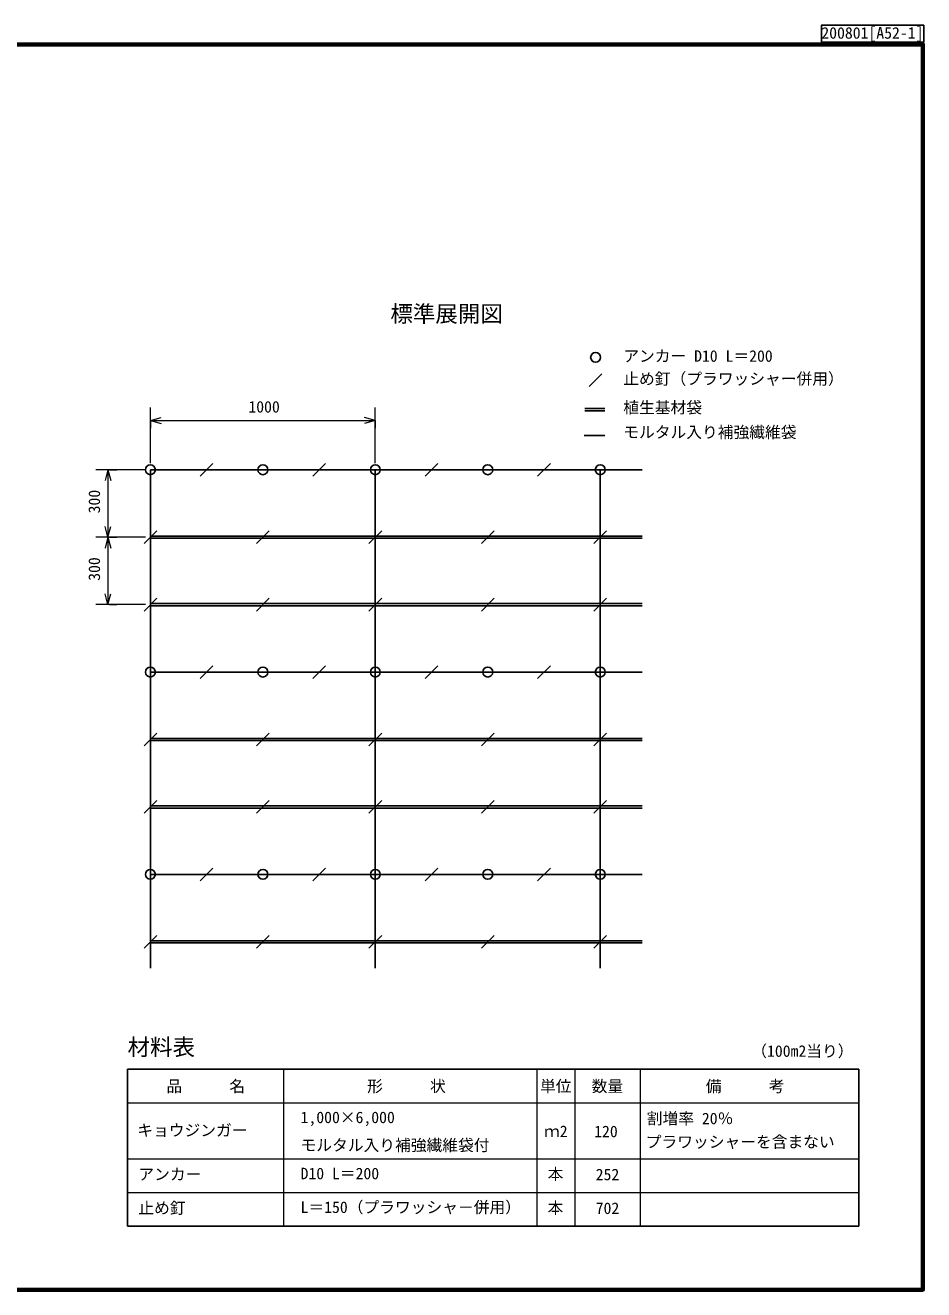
# Model space of a CAD drawing. Units: millimetres, scale not verified. Extents: x 200 to 8204, y 200 to 5825.
# Drawn here: x 4209 to 8204, y 200 to 5825 of the extents above; entities that cross this region are included whole.
import ezdxf
from ezdxf.enums import TextEntityAlignment as Align

# ---------------------------------------------------------------- set-up
doc = ezdxf.new("R2010")
doc.units = ezdxf.units.MM
doc.header["$LTSCALE"] = 20
for name, color, linetype, lineweight in [('C-DOC', 3, 'Continuous', 25), ('C-MTR-FRAM', 5, 'Continuous', 25), ('C-MTR-LINE', 5, 'Continuous', 13), ('C-STR', 7, 'Continuous', 25), ('C-STR-DIM', 1, 'Continuous', 13), ('C-STR-TXT', 7, 'Continuous', 25), ('C-TTL', 2, 'Continuous', 70), ('C-TTL-TXT', 7, 'Continuous', 25)]:
    doc.layers.add(name, color=color, linetype=linetype, lineweight=lineweight)
doc.layers.add('C-MTR-TXT', color=5, linetype='Continuous')
doc.styles.add('ＭＳ ゴシック', font='')
doc.styles.get('ＭＳ ゴシック').set_extended_font_data('MS Gothic')

msp = doc.modelspace()

# ---------------------------------------------------------------- linework, layer by layer
at = {"layer": 'C-DOC'}
msp.add_lwpolyline([(7748.56, 5750), (8203.56, 5750), (8203.56, 5825), (7748.56, 5825)], close=True, dxfattribs=at)
at = {"layer": 'C-MTR-FRAM'}
for p, q in [((4664.12, 1180.66), (7915.14, 1180.66)), ((4664.12, 1180.66), (4664.12, 482.65)), ((7915.14, 1180.66), (7915.14, 482.65)), ((4664.12, 482.65), (7915.14, 482.65))]:
    msp.add_line(p, q, dxfattribs=at)
at = {"layer": 'C-MTR-LINE'}
for p, q in [((5357.24, 1180.66), (5357.24, 482.65)), ((6484.35, 1180.66), (6484.35, 482.65)), ((6652.54, 1180.66), (6652.54, 482.65)), ((6942.54, 1180.66), (6942.54, 482.65)), ((4664.12, 1030.66), (7915.14, 1030.66)), ((4664.12, 782.65), (7915.14, 782.65)), ((4664.12, 632.24), (7915.14, 632.24)), ((6652.54, 632.65), (6652.54, 632.24)), ((6942.54, 632.65), (6942.54, 632.24)), ((7585.27, 632.65), (7585.27, 632.24))]:
    msp.add_line(p, q, dxfattribs=at)
at = {"layer": 'C-STR', "color": 3}
for p, q in [((6786.69, 4120.39), (6696.69, 4120.39)), ((6696.69, 4110.39), (6786.69, 4110.39)), ((4765.58, 3552.64), (6951.26, 3552.64)), ((4765.57, 3542.64), (6951.26, 3542.64)), ((4765.57, 3242.64), (6951.26, 3242.64)), ((4765.58, 3252.64), (6951.26, 3252.64)), ((4765.58, 2652.64), (6951.26, 2652.64)), ((4765.57, 2642.64), (6951.26, 2642.64)), ((4765.57, 2342.64), (6951.26, 2342.64)), ((4765.58, 2352.64), (6951.26, 2352.64)), ((4765.58, 1752.64), (6951.26, 1752.64)), ((4765.57, 1742.64), (6951.26, 1742.64))]:
    msp.add_line(p, q, dxfattribs=at)
at = {"layer": 'C-STR'}
for p, q in [((4765.58, 3847.64), (6951.26, 3847.64)), ((4765.58, 1629.96), (4765.58, 3847.64)), ((4987.29, 3819.35), (5043.86, 3875.92)), ((5487.29, 3819.35), (5543.86, 3875.92)), ((5765.58, 1629.96), (5765.58, 3847.64)), ((5987.29, 3819.35), (6043.86, 3875.92)), ((6487.29, 3819.35), (6543.86, 3875.92)), ((6765.58, 1629.96), (6765.58, 3847.64)), ((4737.29, 3519.35), (4793.86, 3575.92)), ((5237.29, 3519.35), (5293.86, 3575.92)), ((5737.29, 3519.35), (5793.86, 3575.92)), ((6237.29, 3519.35), (6293.86, 3575.92)), ((6737.29, 3519.35), (6793.86, 3575.92)), ((4737.29, 3219.35), (4793.86, 3275.92)), ((5237.29, 3219.35), (5293.86, 3275.92)), ((5737.29, 3219.35), (5793.86, 3275.92)), ((6237.29, 3219.35), (6293.86, 3275.92)), ((6737.29, 3219.35), (6793.86, 3275.92)), ((4765.58, 2947.64), (6951.26, 2947.64)), ((4987.29, 2919.35), (5043.86, 2975.92)), ((5487.29, 2919.35), (5543.86, 2975.92)), ((5987.29, 2919.35), (6043.86, 2975.92)), ((6487.29, 2919.35), (6543.86, 2975.92)), ((4737.29, 2619.35), (4793.86, 2675.92)), ((5237.29, 2619.35), (5293.86, 2675.92)), ((5737.29, 2619.35), (5793.86, 2675.92)), ((6237.29, 2619.35), (6293.86, 2675.92)), ((6737.29, 2619.35), (6793.86, 2675.92)), ((4737.29, 2319.35), (4793.86, 2375.92)), ((5237.29, 2319.35), (5293.86, 2375.92)), ((5737.29, 2319.35), (5793.86, 2375.92)), ((6237.29, 2319.35), (6293.86, 2375.92)), ((6737.29, 2319.35), (6793.86, 2375.92)), ((4765.58, 2047.64), (6951.26, 2047.64)), ((4987.29, 2019.35), (5043.86, 2075.92)), ((5487.29, 2019.35), (5543.86, 2075.92)), ((5987.29, 2019.35), (6043.86, 2075.92)), ((6487.29, 2019.35), (6543.86, 2075.92)), ((4737.29, 1719.35), (4793.86, 1775.92)), ((5237.29, 1719.35), (5293.86, 1775.92)), ((5737.29, 1719.35), (5793.86, 1775.92)), ((6237.29, 1719.35), (6293.86, 1775.92)), ((6737.29, 1719.35), (6793.86, 1775.92))]:
    msp.add_line(p, q, dxfattribs=at)
for centre in [(4765.58, 3847.64), (5265.58, 3847.64), (5765.58, 3847.64), (6265.58, 3847.64), (6765.58, 3847.64), (4765.58, 2947.64), (5265.58, 2947.64), (5765.58, 2947.64), (6265.58, 2947.64), (6765.58, 2947.64), (4765.58, 2047.64), (5265.58, 2047.64), (5765.58, 2047.64), (6265.58, 2047.64), (6765.58, 2047.64)]:
    msp.add_circle(centre, 22, dxfattribs=at)
at = {"layer": 'C-STR-DIM'}
for p, q in [((4765.58, 3877.64), (4765.58, 4124.35)), ((5765.58, 3877.64), (5765.58, 4124.35)), ((4765.58, 4066.64), (4813.87, 4079.58)), ((4765.58, 4066.64), (4765.58, 4032.35)), ((4765.58, 4066.64), (4813.87, 4053.69)), ((4765.58, 4066.64), (5765.58, 4066.64)), ((5765.58, 4066.64), (5717.28, 4079.58)), ((5765.58, 4066.64), (5717.28, 4053.69)), ((5765.58, 4066.64), (5765.58, 4032.35)), ((4743.71, 3847.64), (4523.71, 3847.64)), ((4577.1, 3847.64), (4564.16, 3799.34)), ((4577.1, 3847.64), (4590.04, 3799.34)), ((4577.1, 3847.64), (4577.1, 3547.64)), ((4583.71, 3847.64), (4617.1, 3847.64)), ((4743.71, 3547.64), (4523.71, 3547.64)), ((4577.1, 3547.64), (4564.16, 3595.93)), ((4577.1, 3547.64), (4564.16, 3499.34)), ((4577.1, 3547.64), (4590.04, 3595.93)), ((4577.1, 3547.64), (4590.04, 3499.34)), ((4577.1, 3547.64), (4577.1, 3247.64)), ((4583.71, 3547.64), (4617.1, 3547.64)), ((4577.1, 3247.64), (4564.16, 3295.93)), ((4577.1, 3247.64), (4590.04, 3295.93)), ((4743.71, 3247.64), (4523.71, 3247.64)), ((4583.71, 3247.64), (4617.1, 3247.64))]:
    msp.add_line(p, q, dxfattribs=at)
at = {"layer": 'C-STR-TXT'}
msp.add_line((6693.69, 4000.76), (6786.69, 4000.76), dxfattribs=at)
at = {"layer": 'C-TTL'}
msp.add_lwpolyline([(200, 200), (8200, 200), (8200, 5740), (200, 5740)], close=True, dxfattribs=at)
at = {"layer": 'C-TTL-TXT'}
msp.add_line((6716.59, 4218.27), (6773.15, 4274.83), dxfattribs=at)
msp.add_circle((6744.87, 4347.75), 22, dxfattribs=at)

# ---------------------------------------------------------------- texts
at = {"layer": 'C-DOC', "style": 'ＭＳ ゴシック'}
msp.add_text('200801[A52-1]', height=51.32, dxfattribs=at).set_placement((7748.56, 5750), align=Align.BOTTOM_LEFT)
at = {"layer": 'C-MTR-TXT', "style": 'ＭＳ ゴシック'}
for s, p in [('（100m2当り）', (7437.05, 1220.66)), ('\u3000品\u3000\u3000\u3000名\u3000', (4766.77, 1064.43)), ('形\u3000\u3000\u3000状\u3000', (5728.88, 1064.43)), ('単位', (6497.74, 1064.43)), ('数量', (6727.5, 1064.43)), ('\u3000備\u3000\u3000\u3000考\u3000', (7164.7, 1064.43)), ('1,000×6,000', (5433.33, 925.66)), ('割増率 20％', (6972.54, 920.66)), ('キョウジンガー', (4707.34, 868.04)), ('ｍ2', (6515.54, 863.62)), ('120', (6738.59, 863.16)), ('モルタル入り補強繊維袋付', (5433.33, 802.04)), ('プラワッシャーを含まない', (6967.91, 816.71)), ('アンカー', (4712.15, 672.65)), ('D10 L＝200', (5433.33, 675.99)), ('本', (6531.5, 673.57)), ('252', (6745.38, 671.43)), ('止め釘', (4712.15, 522.65)), ('L＝150（プラワッシャ－併用）', (5433.33, 525.99)), ('本', (6531.5, 523.16)), ('702', (6745.38, 521.43))]:
    msp.add_text(s, height=51.32, dxfattribs=at).set_placement(p, align=Align.BOTTOM_LEFT)
at = {"layer": 'C-STR-DIM', "color": 7, "style": 'ＭＳ ゴシック'}
for s, p in [('アンカー D10 L＝200', (6868.08, 4312.75)), ('止め釘（プラワッシャー併用）', (6868.08, 4211.55)), ('1000', (5201.25, 4086.64))]:
    msp.add_text(s, height=51.32, dxfattribs=at).set_placement(p, align=Align.BOTTOM_LEFT)
for p in [(4557.1, 3653.71), (4557.1, 3353.71)]:
    msp.add_text('300', height=51.32, rotation=90, dxfattribs=at).set_placement(p, align=Align.BOTTOM_LEFT)
at = {"layer": 'C-STR-TXT', "style": 'ＭＳ ゴシック'}
for s, p in [('植生基材袋', (6868.08, 4083.68)), ('モルタル入り補強繊維袋', (6868.08, 3973.97))]:
    msp.add_text(s, height=51.32, dxfattribs=at).set_placement(p, align=Align.BOTTOM_LEFT)
at = {"layer": 'C-TTL-TXT', "style": 'ＭＳ ゴシック'}
msp.add_text('標準展開図', height=73.31, dxfattribs=at).set_placement((5832.46, 4482.86), align=Align.BOTTOM_LEFT)
at = {"layer": 'C-TTL-TXT', "color": 5, "style": 'ＭＳ ゴシック'}
msp.add_text('材料表', height=73.31, dxfattribs=at).set_placement((4664.12, 1220.66), align=Align.BOTTOM_LEFT)

doc.saveas('drawing.dxf')
